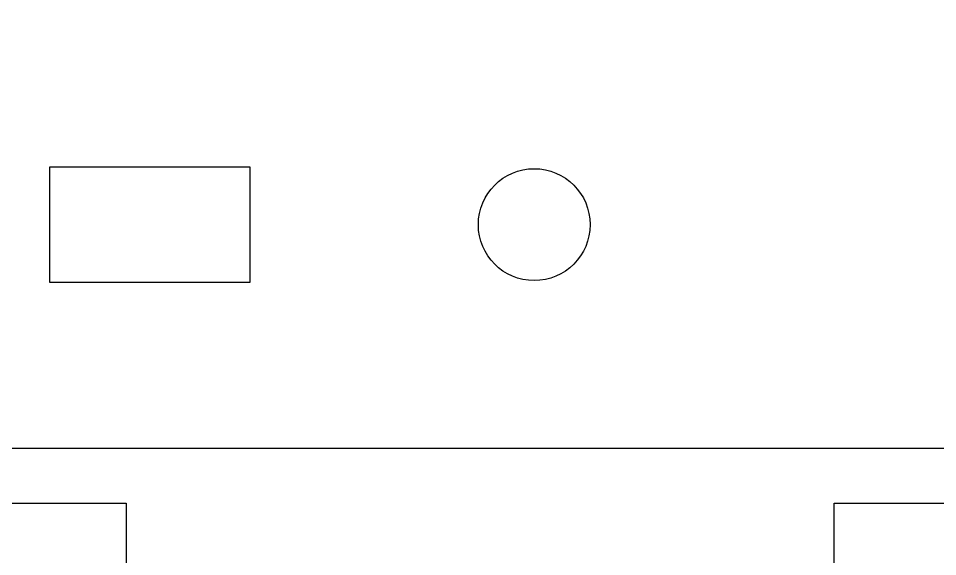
# Model space of a CAD drawing. Header units: centimetres. Extents: x -26.3 to 6, y -21.9 to 0.4.
# Drawn here: x -19.184 to -16.717, y -7.189 to -5.745 of the extents above; entities that cross this region are included whole.
import ezdxf

# ---------------------------------------------------------------- set-up
doc = ezdxf.new("R2010")
doc.units = ezdxf.units.CM
doc.header["$MEASUREMENT"] = 0
doc.layers.add('Layer 1', color=7, linetype='Continuous')

msp = doc.modelspace()

# ---------------------------------------------------------------- linework, layer by layer
at = {"layer": 'Layer 1', "lineweight": -3}
for points, knots in [([(-22.46104, -6.69829), (-22.46104, -6.69829), (-22.48467, -6.69829), (-22.48467, -6.69829), (-22.48467, -6.69829), (-22.31532, -6.69829), (-22.13873, -6.7413), (-21.99055, -6.82329), (-21.99055, -6.82329), (-21.99055, -6.82329), (-21.98896, -6.82548), (-21.98896, -6.82548), (-21.98896, -6.82548), (-21.84424, -6.98701), (-21.63402, -7.08867), (-21.40009, -7.08867), (-21.40009, -7.08867), (-21.17568, -7.08867), (-20.99973, -7.01502), (-20.87222, -6.89956), (-20.87222, -6.89956), (-20.87222, -6.89956), (-20.88558, -6.8983), (-20.88558, -6.8983), (-20.88558, -6.8983), (-20.88558, -6.8983), (-13.40008, -6.8983), (-13.40008, -6.8983), (-13.40008, -6.8983), (-13.0687, -6.8983), (-12.80007, -6.62967), (-12.80007, -6.2983), (-12.80007, -6.2983), (-12.80007, -5.96693), (-13.0687, -5.6983), (-13.40007, -5.6983), (-13.40007, -5.6983), (-13.40008, -5.6983), (-20.88556, -5.6983), (-20.88556, -5.6983), (-20.88556, -5.6983), (-20.88556, -5.6983), (-20.8736, -5.69581), (-20.8736, -5.69581), (-20.8736, -5.69581), (-21.001, -5.58106), (-21.17651, -5.50792), (-21.40006, -5.50792), (-21.40006, -5.50792), (-21.63435, -5.5079), (-21.84484, -5.60987), (-21.98958, -5.7718), (-21.98958, -5.7718), (-21.98958, -5.7718), (-21.99055, -5.77329), (-21.99055, -5.77329), (-21.99055, -5.77329), (-22.13873, -5.85528), (-22.31532, -5.89829), (-22.48467, -5.89829), (-22.48467, -5.89829), (-22.48467, -5.89829), (-22.46104, -5.89829), (-22.46104, -5.89829), (-22.46104, -5.89829), (-22.46104, -5.89829), (-22.73741, -5.89829), (-22.73741, -5.89829), (-22.73741, -5.89829), (-22.88032, -5.89829), (-23.01237, -5.97453), (-23.08383, -6.09829), (-23.08383, -6.09829), (-23.15528, -6.22205), (-23.15528, -6.37453), (-23.08383, -6.49829), (-23.08383, -6.49829), (-23.01237, -6.62205), (-22.88032, -6.69829), (-22.73741, -6.69829), (-22.73741, -6.69829), (-22.73741, -6.69829), (-22.46104, -6.69829), (-22.46104, -6.69829)], [0, 0, 0, 0, 0.0454545, 0.0454545, 0.0454545, 0.0454546, 0.0909091, 0.0909091, 0.0909091, 0.0909091, 0.1363636, 0.1363636, 0.1363636, 0.1363636, 0.1818182, 0.1818182, 0.1818182, 0.1818182, 0.2272727, 0.2272727, 0.2272727, 0.2272727, 0.2727273, 0.2727273, 0.2727273, 0.2727273, 0.3181818, 0.3181818, 0.3181818, 0.3181818, 0.3636364, 0.3636364, 0.3636364, 0.3636364, 0.4090909, 0.4090909, 0.4090909, 0.4090909, 0.4545455, 0.4545455, 0.4545455, 0.4545455, 0.5, 0.5, 0.5, 0.5, 0.5454545, 0.5454545, 0.5454545, 0.5454546, 0.5909091, 0.5909091, 0.5909091, 0.5909091, 0.6363636, 0.6363636, 0.6363636, 0.6363636, 0.6818182, 0.6818182, 0.6818182, 0.6818182, 0.7272727, 0.7272727, 0.7272727, 0.7272727, 0.7727273, 0.7727273, 0.7727273, 0.7727273, 0.8181818, 0.8181818, 0.8181818, 0.8181818, 0.8636364, 0.8636364, 0.8636364, 0.8636364, 0.9090909, 0.9090909, 0.9090909, 0.9090909, 1, 1, 1, 1]), ([(-18.56276, -6.14332), (-18.56276, -6.14332), (-19.10008, -6.14332), (-19.10008, -6.14332), (-19.10008, -6.14332), (-19.10008, -6.14332), (-19.10008, -6.45328), (-19.10008, -6.45328), (-19.10008, -6.45328), (-19.10008, -6.45328), (-18.56276, -6.45328), (-18.56276, -6.45328), (-18.56276, -6.45328), (-18.56276, -6.45328), (-18.56276, -6.14332), (-18.56276, -6.14332)], [0, 0, 0, 0, 0.2, 0.2, 0.2, 0.2, 0.4, 0.4, 0.4, 0.4, 0.6, 0.6, 0.6, 0.6, 1, 1, 1, 1]), ([(-17.64977, -6.2983), (-17.64977, -6.21545), (-17.71691, -6.14831), (-17.79976, -6.14831), (-17.79976, -6.14831), (-17.88261, -6.1483), (-17.94974, -6.21545), (-17.94974, -6.29829), (-17.94974, -6.29829), (-17.94976, -6.38114), (-17.88261, -6.44828), (-17.79977, -6.44829), (-17.79977, -6.44829), (-17.71691, -6.44829), (-17.64977, -6.38114), (-17.64977, -6.2983)], [0, 0, 0, 0, 0.2, 0.2, 0.2, 0.2, 0.4, 0.4, 0.4, 0.4, 0.6, 0.6, 0.6, 0.6, 1, 1, 1, 1]), ([(-15.55957, -8.99456), (-15.55957, -8.99456), (-15.56221, -8.99415), (-15.56221, -8.99415), (-15.56221, -8.99415), (-15.56221, -8.99415), (-15.56221, -7.34545), (-15.56221, -7.34545), (-15.56221, -7.34545), (-15.56221, -7.34545), (-15.56477, -7.34544), (-15.56477, -7.34544), (-15.56477, -7.34544), (-15.56477, -7.34544), (-15.69477, -7.34544), (-15.69477, -7.34544), (-15.69477, -7.34544), (-15.69477, -7.34544), (-15.69477, -7.04544), (-15.69477, -7.04544), (-15.69477, -7.04544), (-15.69477, -7.04544), (-16.99477, -7.04544), (-16.99477, -7.04544), (-16.99477, -7.04544), (-16.99477, -7.04544), (-16.99477, -7.34544), (-16.99477, -7.34544), (-16.99477, -7.34544), (-16.99477, -7.34544), (-18.89477, -7.34544), (-18.89477, -7.34544), (-18.89477, -7.34544), (-18.89477, -7.34544), (-18.89477, -7.04544), (-18.89477, -7.04544), (-18.89477, -7.04544), (-18.89477, -7.04544), (-19.39477, -7.04544), (-19.39477, -7.04544), (-19.39477, -7.04544), (-19.39477, -7.04544), (-19.39477, -7.34544), (-19.39477, -7.34544), (-19.39477, -7.34544), (-19.39477, -7.34544), (-19.69477, -7.34544), (-19.69477, -7.34544), (-19.69477, -7.34544), (-19.69477, -7.34544), (-19.69477, -7.04544), (-19.69477, -7.04544), (-19.69477, -7.04544), (-19.69477, -7.04544), (-20.19477, -7.04544), (-20.19477, -7.04544), (-20.19477, -7.04544), (-20.19477, -7.04544), (-20.19477, -7.34544), (-20.19477, -7.34544), (-20.19477, -7.34544), (-20.19477, -7.34544), (-20.32477, -7.34544), (-20.32477, -7.34544), (-20.32477, -7.34544), (-20.32477, -7.34544), (-20.32477, -9.69546), (-20.32477, -9.69545), (-20.32477, -9.69545), (-20.32477, -9.69544), (-19.33472, -9.69545), (-19.33472, -9.69545), (-19.33472, -9.69545), (-19.33472, -9.69545), (-19.33472, -9.99545), (-19.33472, -9.99545), (-19.33472, -9.99545), (-19.33472, -9.99545), (-20.32477, -9.99544), (-20.32477, -9.99545), (-20.32477, -9.99545), (-20.32477, -9.99546), (-20.32477, -11.91544), (-20.32477, -11.91544), (-20.32477, -11.91544), (-20.32477, -11.91544), (-20.19477, -11.91544), (-20.19477, -11.91544), (-20.19477, -11.91544), (-20.19477, -11.91544), (-20.19477, -12.21544), (-20.19477, -12.21544), (-20.19477, -12.21544), (-20.19477, -12.21544), (-18.69477, -12.21544), (-18.69477, -12.21544), (-18.69477, -12.21544), (-18.69477, -12.21544), (-18.69477, -11.91544), (-18.69477, -11.91544), (-18.69477, -11.91544), (-18.69477, -11.91544), (-16.69477, -11.91544), (-16.69477, -11.91544), (-16.69477, -11.91544), (-16.69477, -11.91544), (-16.69477, -12.21544), (-16.69477, -12.21544), (-16.69477, -12.21544), (-16.69477, -12.21544), (-15.69477, -12.21544), (-15.69477, -12.21544), (-15.69477, -12.21544), (-15.69477, -12.21544), (-15.69477, -11.91544), (-15.69477, -11.91544), (-15.69477, -11.91544), (-15.69477, -11.91544), (-15.56477, -11.91544), (-15.56477, -11.91544), (-15.56477, -11.91544), (-15.56477, -11.91544), (-15.56477, -9.99546), (-15.56477, -9.99546), (-15.56477, -9.99546), (-15.56477, -9.99546), (-15.81171, -9.99546), (-15.81171, -9.99546), (-15.81171, -9.99546), (-15.81171, -9.99547), (-15.81171, -9.69547), (-15.81171, -9.69546), (-15.81171, -9.69546), (-15.81171, -9.69546), (-15.56221, -9.69546), (-15.56221, -9.69546), (-15.56221, -9.69546), (-15.56221, -9.69547), (-15.56221, -9.32415), (-15.56221, -9.32415), (-15.56221, -9.32415), (-15.56221, -9.32415), (-15.55957, -9.32456), (-15.55957, -9.32456), (-15.55957, -9.32456), (-15.55957, -9.32456), (-15.22957, -9.32456), (-15.22957, -9.32456), (-15.22957, -9.32456), (-15.22957, -9.32456), (-15.22957, -8.99456), (-15.22957, -8.99456), (-15.22957, -8.99456), (-15.22957, -8.99456), (-15.55957, -8.99456), (-15.55957, -8.99456)], [0, 0, 0, 0, 0.025, 0.025, 0.025, 0.025, 0.05, 0.05, 0.05, 0.05, 0.075, 0.075, 0.075, 0.075, 0.1, 0.1, 0.1, 0.1, 0.125, 0.125, 0.125, 0.125, 0.15, 0.15, 0.15, 0.15, 0.175, 0.175, 0.175, 0.175, 0.2, 0.2, 0.2, 0.2, 0.225, 0.225, 0.225, 0.225, 0.25, 0.25, 0.25, 0.25, 0.275, 0.275, 0.275, 0.275, 0.3, 0.3, 0.3, 0.3, 0.325, 0.325, 0.325, 0.325, 0.35, 0.35, 0.35, 0.35, 0.375, 0.375, 0.375, 0.375, 0.4, 0.4, 0.4, 0.4, 0.425, 0.425, 0.425, 0.425, 0.45, 0.45, 0.45, 0.45, 0.475, 0.475, 0.475, 0.475, 0.5, 0.5, 0.5, 0.5, 0.525, 0.525, 0.525, 0.525, 0.55, 0.55, 0.55, 0.55, 0.575, 0.575, 0.575, 0.575, 0.6, 0.6, 0.6, 0.6, 0.625, 0.625, 0.625, 0.625, 0.65, 0.65, 0.65, 0.65, 0.675, 0.675, 0.675, 0.675, 0.7, 0.7, 0.7, 0.7, 0.725, 0.725, 0.725, 0.725, 0.75, 0.75, 0.75, 0.75, 0.775, 0.775, 0.775, 0.775, 0.8, 0.8, 0.8, 0.8, 0.825, 0.825, 0.825, 0.825, 0.85, 0.85, 0.85, 0.85, 0.875, 0.875, 0.875, 0.875, 0.9, 0.9, 0.9, 0.9, 0.925, 0.925, 0.925, 0.925, 0.95, 0.95, 0.95, 0.95, 1, 1, 1, 1])]:
    msp.add_open_spline(points, degree=3, knots=knots, dxfattribs=at)

doc.saveas('drawing.dxf')
